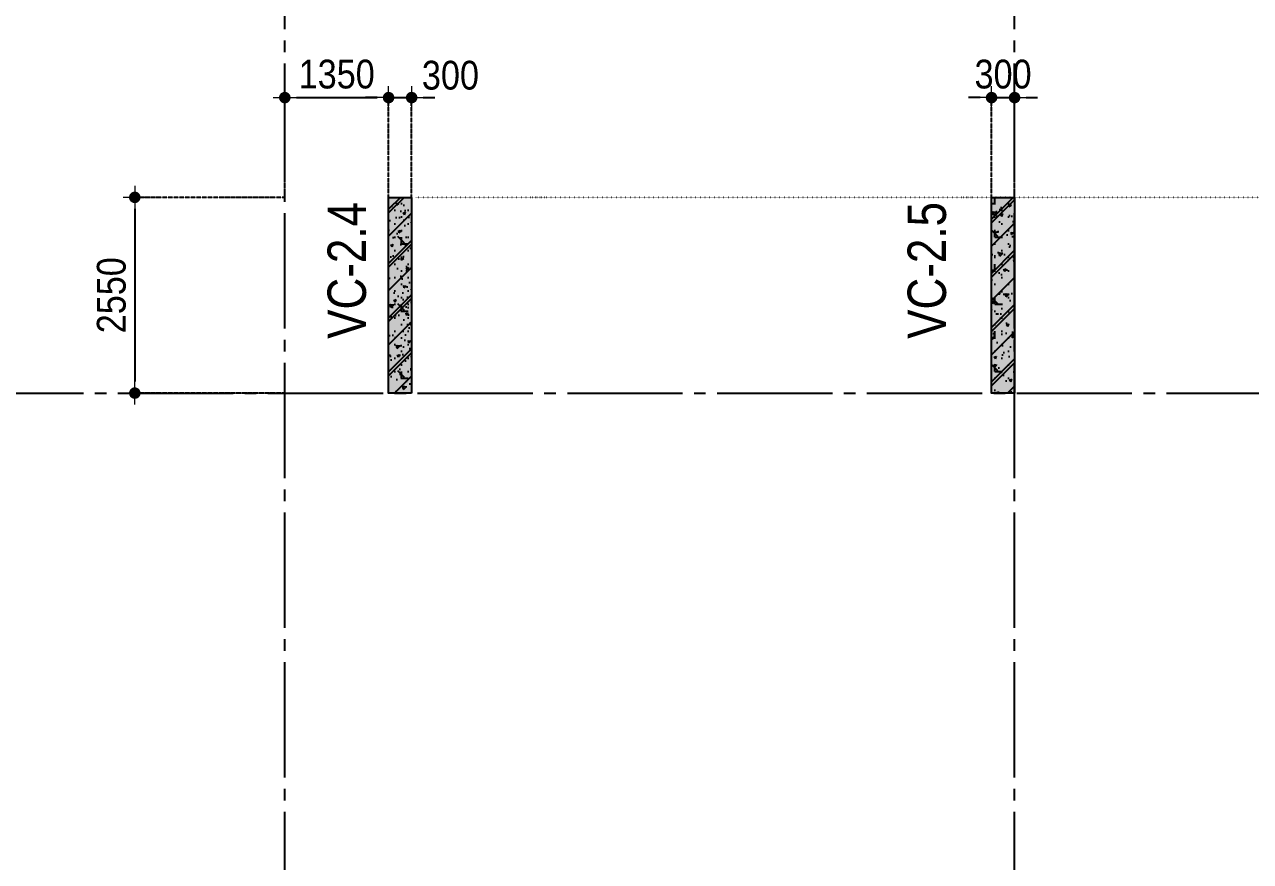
# Model space of a CAD drawing. Header units: millimetres. Extents: x -3973692 to -2843767, y 592734 to 838475.
# Drawn here: x -2890734 to -2874775, y 616129 to 627033 of the extents above; entities that cross this region are included whole.
import ezdxf
from ezdxf.enums import TextEntityAlignment as Align

# ---------------------------------------------------------------- set-up
doc = ezdxf.new("R2010")
doc.units = ezdxf.units.MM
doc.header["$MEASUREMENT"] = 0
doc.header["$PDMODE"] = 3
doc.header["$PDSIZE"] = -20
for name, pattern in [('CHG_XX_Luoi truc-Block C$0$MB_Luoi truc-150-TWC$0$Center101', [13, 10, -1, 1, -1]), ('DIVIDE2', [15.87499999999999, 6.349999999999998, -3.174999999999998, 0, -3.174999999999998, 0, -3.174999999999998]), ('DOT2', [0.125, 0, -0.125]), ('HIDDEN5', [2.8375, 1.25, -1.5875])]:
    doc.linetypes.add(name, pattern=pattern)
doc.layers.get('0').update_dxf_attribs({"lineweight": 9})
doc.layers.get('Defpoints').update_dxf_attribs({"color": 10, "lineweight": 0})
for name, color, linetype, lineweight in [("'S_General_Dim_1", 1, 'Continuous', 18), ("'S_General_Divide_3 Intermediate", 3, 'DIVIDE2', 40), ('CHG_XX_Cot_Block C-T8-15$0$Dim 200', 1, 'Continuous', 5), ('TEXT', 7, 'Continuous', 15)]:
    doc.layers.add(name, color=color, linetype=linetype, lineweight=lineweight)
for name, color, linetype in [('CHG_XX_Cot_Block C-T8-15$0$mb_cot tang 14-17 twc$0$Concrete Hatch', 218, 'Continuous'), ('CHG_XX_Cot_Block C-T8-15$0$mb_cot tang 14-17 twc$0$Concrete Line', 6, 'Continuous'), ('CHG_XX_Cot_Block C-T8-15$0$mb_cot tang 14-17 twc$0$Concrete Solid', 216, 'Continuous'), ('CHG_XX_Luoi truc-Block C$0$MB_Luoi truc-150-TWC$0$Grid', 34, 'Continuous'), ('CHG_XX_Luoi truc-Block C$0$MB_Luoi truc-150-TWC$0$Grid Line', 251, 'CHG_XX_Luoi truc-Block C$0$MB_Luoi truc-150-TWC$0$Center101'), ('dim', 1, 'Continuous')]:
    doc.layers.add(name, color=color, linetype=linetype)
doc.styles.add('arial', font='arial.ttf', dxfattribs={"width": 0.85})
doc.styles.add('CHG_XX_Luoi truc-Block C$0$MB_Luoi truc-150-TWC$0$Grid A-F$0$VNI-HelveCB', font='')
doc.styles.add('TTP-HelCon', font='')
doc.styles.get('CHG_XX_Luoi truc-Block C$0$MB_Luoi truc-150-TWC$0$Grid A-F$0$VNI-HelveCB').set_extended_font_data('VNI-Helve-Condense', bold=True)
doc.styles.get('TTP-HelCon').set_extended_font_data('VNI-Helve-Condense')
doc.dimstyles.new('150', dxfattribs={"dimscale": 150, "dimtxt": 2.5, "dimasz": 1, "dimexe": 0, "dimexo": 0, "dimgap": 0.75, "dimtad": 1, "dimdec": 0, "dimzin": 9, "dimdsep": 46, "dimtxsty": 'arial', "dimblk1": 'DIMDOT', "dimblk2": 'DIMDOT', "dimsah": 1, "dimcen": 2, "dimdle": 3, "dimclre": 8, "dimclrt": 2, "dimadec": 0, "dimazin": 0, "dimtfac": 1, "dimtdec": 0, "dimtix": 1, "dimtmove": 2, "dimatfit": 3, "dimldrblk": 'DIMPIJL', "dimfxl": 1, "dimtvp": 1.8, "dimtolj": 1, "dimtzin": 0, "dimarcsym": 0})

# ---------------------------------------------------------------- blocks, each defined once
blk = doc.blocks.new('*U3101')
at = {"layer": 'CHG_XX_Luoi truc-Block C$0$MB_Luoi truc-150-TWC$0$Grid Line'}
blk.add_line((0, 0), (0, 446), dxfattribs=at)
at = {"layer": 'CHG_XX_Luoi truc-Block C$0$MB_Luoi truc-150-TWC$0$Grid', "lineweight": -2, "style": 'CHG_XX_Luoi truc-Block C$0$MB_Luoi truc-150-TWC$0$Grid A-F$0$VNI-HelveCB'}
for tag, p in [('GRIDSUB', (0, 455)), ('GRID', (0, -9))]:
    blk.add_attdef(tag, text='', height=5, dxfattribs=at).set_placement(p, align=Align.MIDDLE)
blk = doc.blocks.new('*U3103')
at = {"layer": 'CHG_XX_Luoi truc-Block C$0$MB_Luoi truc-150-TWC$0$Grid Line'}
blk.add_line((0, 0), (0, 360), dxfattribs=at)
at = {"layer": 'CHG_XX_Luoi truc-Block C$0$MB_Luoi truc-150-TWC$0$Grid', "lineweight": -2, "style": 'CHG_XX_Luoi truc-Block C$0$MB_Luoi truc-150-TWC$0$Grid A-F$0$VNI-HelveCB'}
for tag, p in [('GRIDSUB', (0, 369)), ('GRID', (0, -9))]:
    blk.add_attdef(tag, text='', height=5, dxfattribs=at).set_placement(p, align=Align.MIDDLE)
blk = doc.blocks.new('CHG_XX_Luoi truc-Block C')
at = {"layer": 'CHG_XX_Luoi truc-Block C$0$MB_Luoi truc-150-TWC$0$Grid', "xscale": 150, "yscale": 150, "zscale": 150}
for p in [(8027543.477890482, 945886.7127233499), (8037043.477890482, 945886.7127233499)]:
    blk.add_blockref('*U3103', p, dxfattribs=at)
at = {"layer": 'CHG_XX_Luoi truc-Block C$0$MB_Luoi truc-150-TWC$0$Grid', "xscale": -150, "yscale": 150, "zscale": 150, "rotation": 270}
blk.add_blockref('*U3101', (8001971.747213705, 960643.81453865), dxfattribs=at)
blk = doc.blocks.new('*U3207')
at = {"layer": 'CHG_XX_Cot_Block C-T8-15$0$mb_cot tang 14-17 twc$0$Concrete Hatch'}
h = blk.add_hatch(dxfattribs=at)
h.set_pattern_fill('CONCRETE', color=256, scale=50, style=0, pattern_type=2)
h.set_pattern_definition([(45, (1000, -49.99999999999989), (-176.7766952966369, 176.7766952966369), []), (45, (1000, 1.13686837721616e-13), (-353.5533905932737, 353.5533905932738), []), (49.99999999999999, (1000, -49.99999999999989), (358.6300913003767, -31.37606749129755), [37.5, -412.5]), (355, (1000, -49.99999999999989), (-69.3756668065, 376.0960668500059), [30, -330]), (100.4514, (1029.88584, -52.61466999999988), (289.2546908570108, 344.7197710304768), [31.870095, -350.571056]), (46.18420000000001, (1000, 50.00000000000011), (533.6205243128222, -82.75950716450905), [56.25, -618.75]), (96.6356, (1044.4683725, 43.1033465000001), (467.3313527743517, 487.0589354502209), [47.805144, -525.8565]), (351.1842, (1000, 50.00000000000011), (467.3309725668136, 487.0593004626623), [45, -495]), (21, (1050, 25.00000000000011), (298.4535260592309, -201.3094453326694), [37.5, -412.5]), (326.0000000000001, (1050, 25.00000000000011), (121.6576659607909, 362.5750225234265), [30, -330]), (71.4514, (1074.8711165, 8.224197000000117), (420.111314290745, 161.2652483549762), [31.870095, -350.571056]), (37.50000000000001, (1000, -49.99999999999989), (6.079927658645334, 166.4469269156558), [0, -326, 0, -335, 0, -331.25]), (7.499999999999999, (1000, -49.99999999999989), (131.5347687210743, 197.2058559411801), [0, -191, 0, -318.5, 0, -126.25]), (327.5, (888.5, -49.99999999999989), (266.9112180862045, -11.2774358671899), [0, -125, 0, -390, 0, -517.5]), (317.5, (838.5, -49.99999999999989), (291.5930846711931, 50.05249116615882), [0, -162.5, 0, -259, 0, -367.5]), (0, (1175, 125.0000000000001), (0, 875), [87.5, -787.5]), (0, (1437.5, 300.0000000000001), (0, 875), [87.5, -787.5]), (0, (1262.5, 650.0000000000001), (0, 875), [87.5, -350, 87.5, -350]), (90, (1175, 125.0000000000001), (-875, 5.35782974626967e-14), [87.5, -787.5]), (90, (1262.5, 650.0000000000001), (-875, 5.35782974626967e-14), [87.5, -787.5]), (90, (1525, 300.0000000000001), (-875, 5.35782974626967e-14), [87.5, -787.5]), (90, (1700, 562.5000000000001), (-875, 5.35782974626967e-14), [87.5, -787.5]), (135, (1262.5, 125.0000000000001), (-875.016357447105, 8.881784197001252e-14), [123.76, -1113.7]), (135, (1350, 650.0000000000001), (-875.016357447105, 8.881784197001252e-14), [123.76, -1113.7]), (45, (1437.5, 300.0000000000001), (8.881784197001252e-14, 875.016357447105), [123.76, -247.485, 123.76, -742.455]), (0, (825, -49.99999999999989), (87.5, 87.5), [-175, 0])])
h.paths.add_polyline_path([(-750, 150), (-750, -149.9999999999999), (1800, -150), (1800, 150)])
at = {"layer": 'CHG_XX_Cot_Block C-T8-15$0$mb_cot tang 14-17 twc$0$Concrete Solid'}
blk.add_hatch(color=256, dxfattribs=at).paths.add_polyline_path([(-750, 150), (-750, -149.9999999999999), (1800, -150), (1800, 150)])
at = {"layer": 'CHG_XX_Cot_Block C-T8-15$0$mb_cot tang 14-17 twc$0$Concrete Line'}
blk.add_lwpolyline([(-750, 150), (-750, -149.9999999999999), (1800, -150), (1800, 150)], close=True, dxfattribs=at)
blk = doc.blocks.new('*U3197')
at = {"layer": 'CHG_XX_Cot_Block C-T8-15$0$mb_cot tang 14-17 twc$0$Concrete Hatch'}
h = blk.add_hatch(dxfattribs=at)
h.set_pattern_fill('CONCRETE', color=256, scale=50, style=0, pattern_type=2)
h.set_pattern_definition([(45, (1000, -249.9999999999999), (-176.7766952966369, 176.7766952966369), []), (45, (1000, -199.9999999999999), (-353.5533905932737, 353.5533905932738), []), (49.99999999999999, (1000, -249.9999999999999), (358.6300913003767, -31.37606749129755), [37.5, -412.5]), (355, (1000, -249.9999999999999), (-69.3756668065, 376.0960668500059), [30, -330]), (100.4514, (1029.88584, -252.6146699999999), (289.2546908570108, 344.7197710304768), [31.870095, -350.571056]), (46.18420000000001, (1000, -149.9999999999999), (533.6205243128222, -82.75950716450905), [56.25, -618.75]), (96.6356, (1044.4683725, -156.8966534999999), (467.3313527743517, 487.0589354502209), [47.805144, -525.8565]), (351.1842, (1000, -149.9999999999999), (467.3309725668136, 487.0593004626623), [45, -495]), (21, (1050, -174.9999999999999), (298.4535260592309, -201.3094453326694), [37.5, -412.5]), (326.0000000000001, (1050, -174.9999999999999), (121.6576659607909, 362.5750225234265), [30, -330]), (71.4514, (1074.8711165, -191.7758029999999), (420.111314290745, 161.2652483549762), [31.870095, -350.571056]), (37.50000000000001, (1000, -249.9999999999999), (6.079927658645334, 166.4469269156558), [0, -326, 0, -335, 0, -331.25]), (7.499999999999999, (1000, -249.9999999999999), (131.5347687210743, 197.2058559411801), [0, -191, 0, -318.5, 0, -126.25]), (327.5, (888.5, -249.9999999999999), (266.9112180862045, -11.2774358671899), [0, -125, 0, -390, 0, -517.5]), (317.5, (838.5, -249.9999999999999), (291.5930846711931, 50.05249116615882), [0, -162.5, 0, -259, 0, -367.5]), (0, (1175, -74.99999999999989), (0, 875), [87.5, -787.5]), (0, (1437.5, 100.0000000000001), (0, 875), [87.5, -787.5]), (0, (1262.5, 450.0000000000001), (0, 875), [87.5, -350, 87.5, -350]), (90, (1175, -74.99999999999989), (-875, 5.35782974626967e-14), [87.5, -787.5]), (90, (1262.5, 450.0000000000001), (-875, 5.35782974626967e-14), [87.5, -787.5]), (90, (1525, 100.0000000000001), (-875, 5.35782974626967e-14), [87.5, -787.5]), (90, (1700, 362.5000000000001), (-875, 5.35782974626967e-14), [87.5, -787.5]), (135, (1262.5, -74.99999999999989), (-875.016357447105, 8.881784197001252e-14), [123.76, -1113.7]), (135, (1350, 450.0000000000001), (-875.016357447105, 8.881784197001252e-14), [123.76, -1113.7]), (45, (1437.5, 100.0000000000001), (8.881784197001252e-14, 875.016357447105), [123.76, -247.485, 123.76, -742.455]), (0, (825, -249.9999999999999), (87.5, 87.5), [-175, 0])])
h.paths.add_polyline_path([(-750, 50), (-750, -249.9999999999999), (1800, -250), (1800, 50)])
at = {"layer": 'CHG_XX_Cot_Block C-T8-15$0$mb_cot tang 14-17 twc$0$Concrete Solid'}
blk.add_hatch(color=256, dxfattribs=at).paths.add_polyline_path([(-750, 50), (-750, -249.9999999999999), (1800, -250), (1800, 50)])
at = {"layer": 'CHG_XX_Cot_Block C-T8-15$0$mb_cot tang 14-17 twc$0$Concrete Line'}
blk.add_lwpolyline([(-750, 50), (-750, -249.9999999999999), (1800, -250), (1800, 50)], close=True, dxfattribs=at)
blk = doc.blocks.new('CHG_XX_Cot_Block C-T8-15')
at = {"layer": 'CHG_XX_Cot_Block C-T8-15$0$Dim 200'}
blk.add_blockref('CHG_XX_Luoi truc-Block C', (0, 0), dxfattribs=at)
at = {"layer": 'CHG_XX_Cot_Block C-T8-15$0$mb_cot tang 14-17 twc$0$Concrete Line', "xscale": -1, "rotation": 270}
for name, p in [('*U3197', (8029144.477889827, 961393.81453865)), ('*U3207', (8036893.477890483, 961393.81453865))]:
    blk.add_blockref(name, p, dxfattribs=at)
blk = doc.blocks.new('DIMDOT')
for p, q in [((1, 0), (-1, 0)), ((0, -1), (0, 1))]:
    blk.add_line(p, q)
at = {"const_width": 0.5}
blk.add_lwpolyline([(-0.25, 0, 1), (0.25, 0, 1)], format="xyb", close=True, dxfattribs=at)
blk = doc.blocks.new('*D1948')
at = {"layer": "'S_General_Dim_1", "color": 8, "linetype": 'HIDDEN5', "lineweight": -2, "transparency": 16777216}
for p, q in [((-2887345.198556937, 624781.0116883444), (-2889298.016528619, 624781.0116883444)), ((-2887345.198556937, 622231.0114495864), (-2889298.016528619, 622231.0114495864))]:
    blk.add_line(p, q, dxfattribs=at)
at = {"layer": "'S_General_Dim_1", "color": 0, "lineweight": -2, "transparency": 16777216}
blk.add_line((-2889298.016528619, 624631.0116883444), (-2889298.016528619, 622381.0114495864), dxfattribs=at)
at = {"layer": 'Defpoints', "color": 0, "transparency": 16777216}
for p in [(-2887345.198556937, 624781.0116883444), (-2889298.016528619, 622231.0114495864), (-2887345.198556937, 622231.0114495864)]:
    blk.add_point(p, dxfattribs=at)
at = {"layer": "'S_General_Dim_1", "color": 0, "lineweight": -2, "transparency": 16777216, "xscale": 150, "yscale": 150, "zscale": 150}
for p, rotation in [((-2889298.016528619, 624781.0116883444), 90), ((-2889298.016528619, 622231.0114495864), 270)]:
    blk.add_blockref('DIMDOT', p, dxfattribs=dict(at, rotation=rotation))
at = {"layer": "'S_General_Dim_1", "color": 2, "transparency": 16777216, "insert": (-2889601.981399014, 623506.0115689662), "char_height": 375, "attachment_point": 5, "rotation": 90, "style": 'arial'}
blk.add_mtext('\\A1;2550', dxfattribs=at)
blk = doc.blocks.new('DIMPIJL')
at = {"linetype": 'ByBlock'}
blk.add_solid([(-2.5, 0.4166666666666686), (-2.5, -0.4166666666666686), (0, 0)], dxfattribs=at)
blk = doc.blocks.new('*D1949')
at = {"layer": "'S_General_Dim_1", "color": 8, "linetype": 'HIDDEN5', "lineweight": -2, "transparency": 16777216}
for p, q in [((-2887345.198556936, 624781.0116883444), (-2887345.198556936, 626080.5573935157)), ((-2885994.19855759, 624781.0116883444), (-2885994.19855759, 626080.5573935157))]:
    blk.add_line(p, q, dxfattribs=at)
at = {"layer": "'S_General_Dim_1", "color": 0, "lineweight": -2, "transparency": 16777216}
blk.add_line((-2887195.198556936, 626080.5573935157), (-2886144.19855759, 626080.5573935157), dxfattribs=at)
at = {"layer": 'Defpoints', "color": 0, "transparency": 16777216}
for p in [(-2885994.19855759, 626080.5573935157), (-2887345.198556936, 624781.0116883444), (-2885994.19855759, 624781.0116883444)]:
    blk.add_point(p, dxfattribs=at)
at = {"layer": "'S_General_Dim_1", "color": 0, "lineweight": -2, "transparency": 16777216, "xscale": 150, "yscale": 150, "zscale": 150, "rotation": 180}
blk.add_blockref('DIMDOT', (-2887345.198556936, 626080.5573935157), dxfattribs=at)
at = {"layer": "'S_General_Dim_1", "color": 0, "lineweight": -2, "transparency": 16777216, "xscale": 150, "yscale": 150, "zscale": 150}
blk.add_blockref('DIMDOT', (-2885994.19855759, 626080.5573935157), dxfattribs=at)
at = {"layer": "'S_General_Dim_1", "color": 2, "transparency": 16777216, "insert": (-2886669.698557263, 626384.6501629563), "char_height": 375, "attachment_point": 5, "style": 'arial'}
blk.add_mtext('\\A1;1350', dxfattribs=at)
blk = doc.blocks.new('*D1950')
at = {"layer": "'S_General_Dim_1", "color": 0, "lineweight": -2, "transparency": 16777216}
for p, q in [((-2886144.19855759, 626080.5573935157), (-2886294.19855759, 626080.5573935157)), ((-2885994.19855759, 626080.5573935157), (-2885694.19855759, 626080.5573935157)), ((-2885544.19855759, 626080.5573935157), (-2885394.19855759, 626080.5573935157))]:
    blk.add_line(p, q, dxfattribs=at)
at = {"layer": "'S_General_Dim_1", "color": 8, "linetype": 'HIDDEN5', "lineweight": -2, "transparency": 16777216}
for p, q in [((-2885994.19855759, 624781.0116883444), (-2885994.19855759, 626080.5573935157)), ((-2885694.19855759, 624781.0114495861), (-2885694.19855759, 626080.5573935157))]:
    blk.add_line(p, q, dxfattribs=at)
at = {"layer": 'Defpoints', "color": 0, "transparency": 16777216}
for p in [(-2885694.19855759, 626080.5573935157), (-2885994.19855759, 624781.0116883444), (-2885694.19855759, 624781.0114495861)]:
    blk.add_point(p, dxfattribs=at)
at = {"layer": "'S_General_Dim_1", "color": 0, "lineweight": -2, "transparency": 16777216, "xscale": 150, "yscale": 150, "zscale": 150}
blk.add_blockref('DIMDOT', (-2885994.19855759, 626080.5573935157), dxfattribs=at)
at = {"layer": "'S_General_Dim_1", "color": 0, "lineweight": -2, "transparency": 16777216, "xscale": 150, "yscale": 150, "zscale": 150, "rotation": 180}
blk.add_blockref('DIMDOT', (-2885694.19855759, 626080.5573935157), dxfattribs=at)
at = {"layer": "'S_General_Dim_1", "color": 2, "transparency": 16777216, "insert": (-2885189.212327739, 626370.3249877673), "char_height": 375, "attachment_point": 5, "style": 'arial'}
blk.add_mtext('\\A1;300', dxfattribs=at)
blk = doc.blocks.new('*D1951')
at = {"layer": "'S_General_Dim_1", "color": 0, "lineweight": -2, "transparency": 16777216}
for p, q in [((-2878295.198556934, 626080.5573935157), (-2878445.198556934, 626080.5573935157)), ((-2878145.198556934, 626080.5573935157), (-2877845.198556936, 626080.5573935157)), ((-2877695.198556936, 626080.5573935157), (-2877545.198556936, 626080.5573935157))]:
    blk.add_line(p, q, dxfattribs=at)
at = {"layer": "'S_General_Dim_1", "color": 8, "linetype": 'HIDDEN5', "lineweight": -2, "transparency": 16777216}
for p, q in [((-2878145.198556934, 624781.0114495861), (-2878145.198556934, 626080.5573935157)), ((-2877845.198556936, 624781.0116883444), (-2877845.198556936, 626080.5573935157))]:
    blk.add_line(p, q, dxfattribs=at)
at = {"layer": 'Defpoints', "color": 0, "transparency": 16777216}
for p in [(-2877845.198556936, 626080.5573935157), (-2878145.198556934, 624781.0114495861), (-2877845.198556936, 624781.0116883444)]:
    blk.add_point(p, dxfattribs=at)
at = {"layer": "'S_General_Dim_1", "color": 0, "lineweight": -2, "transparency": 16777216, "xscale": 150, "yscale": 150, "zscale": 150}
blk.add_blockref('DIMDOT', (-2878145.198556934, 626080.5573935157), dxfattribs=at)
at = {"layer": "'S_General_Dim_1", "color": 0, "lineweight": -2, "transparency": 16777216, "xscale": 150, "yscale": 150, "zscale": 150, "rotation": 180}
blk.add_blockref('DIMDOT', (-2877845.198556936, 626080.5573935157), dxfattribs=at)
at = {"layer": "'S_General_Dim_1", "color": 2, "transparency": 16777216, "insert": (-2877995.198556935, 626384.6501629563), "char_height": 375, "attachment_point": 5, "style": 'arial'}
blk.add_mtext('\\A1;300', dxfattribs=at)
blk = doc.blocks.new('c')
at = {"layer": 'TEXT', "color": 3, "style": 'TTP-HelCon'}
for s, p in [('VC-2.4', (-37343.57152002351, 12957.3313966284)), ('VC-2.5', (-29793.09102002392, 12957.3313966284))]:
    blk.add_text(s, height=500, rotation=90, dxfattribs=at).set_placement(p)

msp = doc.modelspace()

# ---------------------------------------------------------------- linework, layer by layer
at = {"layer": 'dim', "linetype": 'DOT2', "ltscale": 10}
msp.add_line((-2871495.198556936, 624781.011449586), (-2885644.198557592, 624781.0117078641), dxfattribs=at)

# ---------------------------------------------------------------- block references
at = {"layer": "'S_General_Divide_3 Intermediate"}
msp.add_blockref('CHG_XX_Cot_Block C-T8-15', (-10914888.67644742, -338412.8030890638), dxfattribs=at)
at = {"layer": 'TEXT'}
msp.add_blockref('c', (-2848945.198556816, 609981.0114495861), dxfattribs=at)

# ---------------------------------------------------------------- dimensions: what is measured, and where the dimension line sits
at = {"layer": "'S_General_Dim_1"}
dim = msp.add_linear_dim(base=(-2885994.19855759, 626080.5573935157), p1=(-2887345.198556936, 624781.0116883444), p2=(-2885994.19855759, 624781.0116883444), dimstyle='150', override={"dimrnd": 5}, dxfattribs=at)
dim.commit()
dim.dimension.update_dxf_attribs({"geometry": '*D1949', "text_midpoint": (-2886669.698557263, 626384.6501629563)})
dim = msp.add_linear_dim(base=(-2885694.19855759, 626080.5573935157), p1=(-2885994.19855759, 624781.0116883444), p2=(-2885694.19855759, 624781.0114495861), dimstyle='150', dxfattribs=at)
dim.commit()
dim.dimension.update_dxf_attribs({"geometry": '*D1950', "text_midpoint": (-2885189.212327739, 626370.3249877673), "dimtype": 160})
dim = msp.add_linear_dim(base=(-2877845.198556936, 626080.5573935157), p1=(-2878145.198556934, 624781.0114495861), p2=(-2877845.198556936, 624781.0116883444), dimstyle='150', dxfattribs=at)
dim.commit()
dim.dimension.update_dxf_attribs({"geometry": '*D1951', "text_midpoint": (-2877995.198556935, 626384.6501629563)})
dim = msp.add_linear_dim(base=(-2889298.016528619, 622231.0114495864), p1=(-2887345.198556936, 624781.0116883442), p2=(-2887345.198556936, 622231.0114495861), angle=90, dimstyle='150', dxfattribs=at)
dim.commit()
dim.dimension.update_dxf_attribs({"geometry": '*D1948', "text_midpoint": (-2889601.981399014, 623506.0115689662)})

doc.saveas('drawing.dxf')
